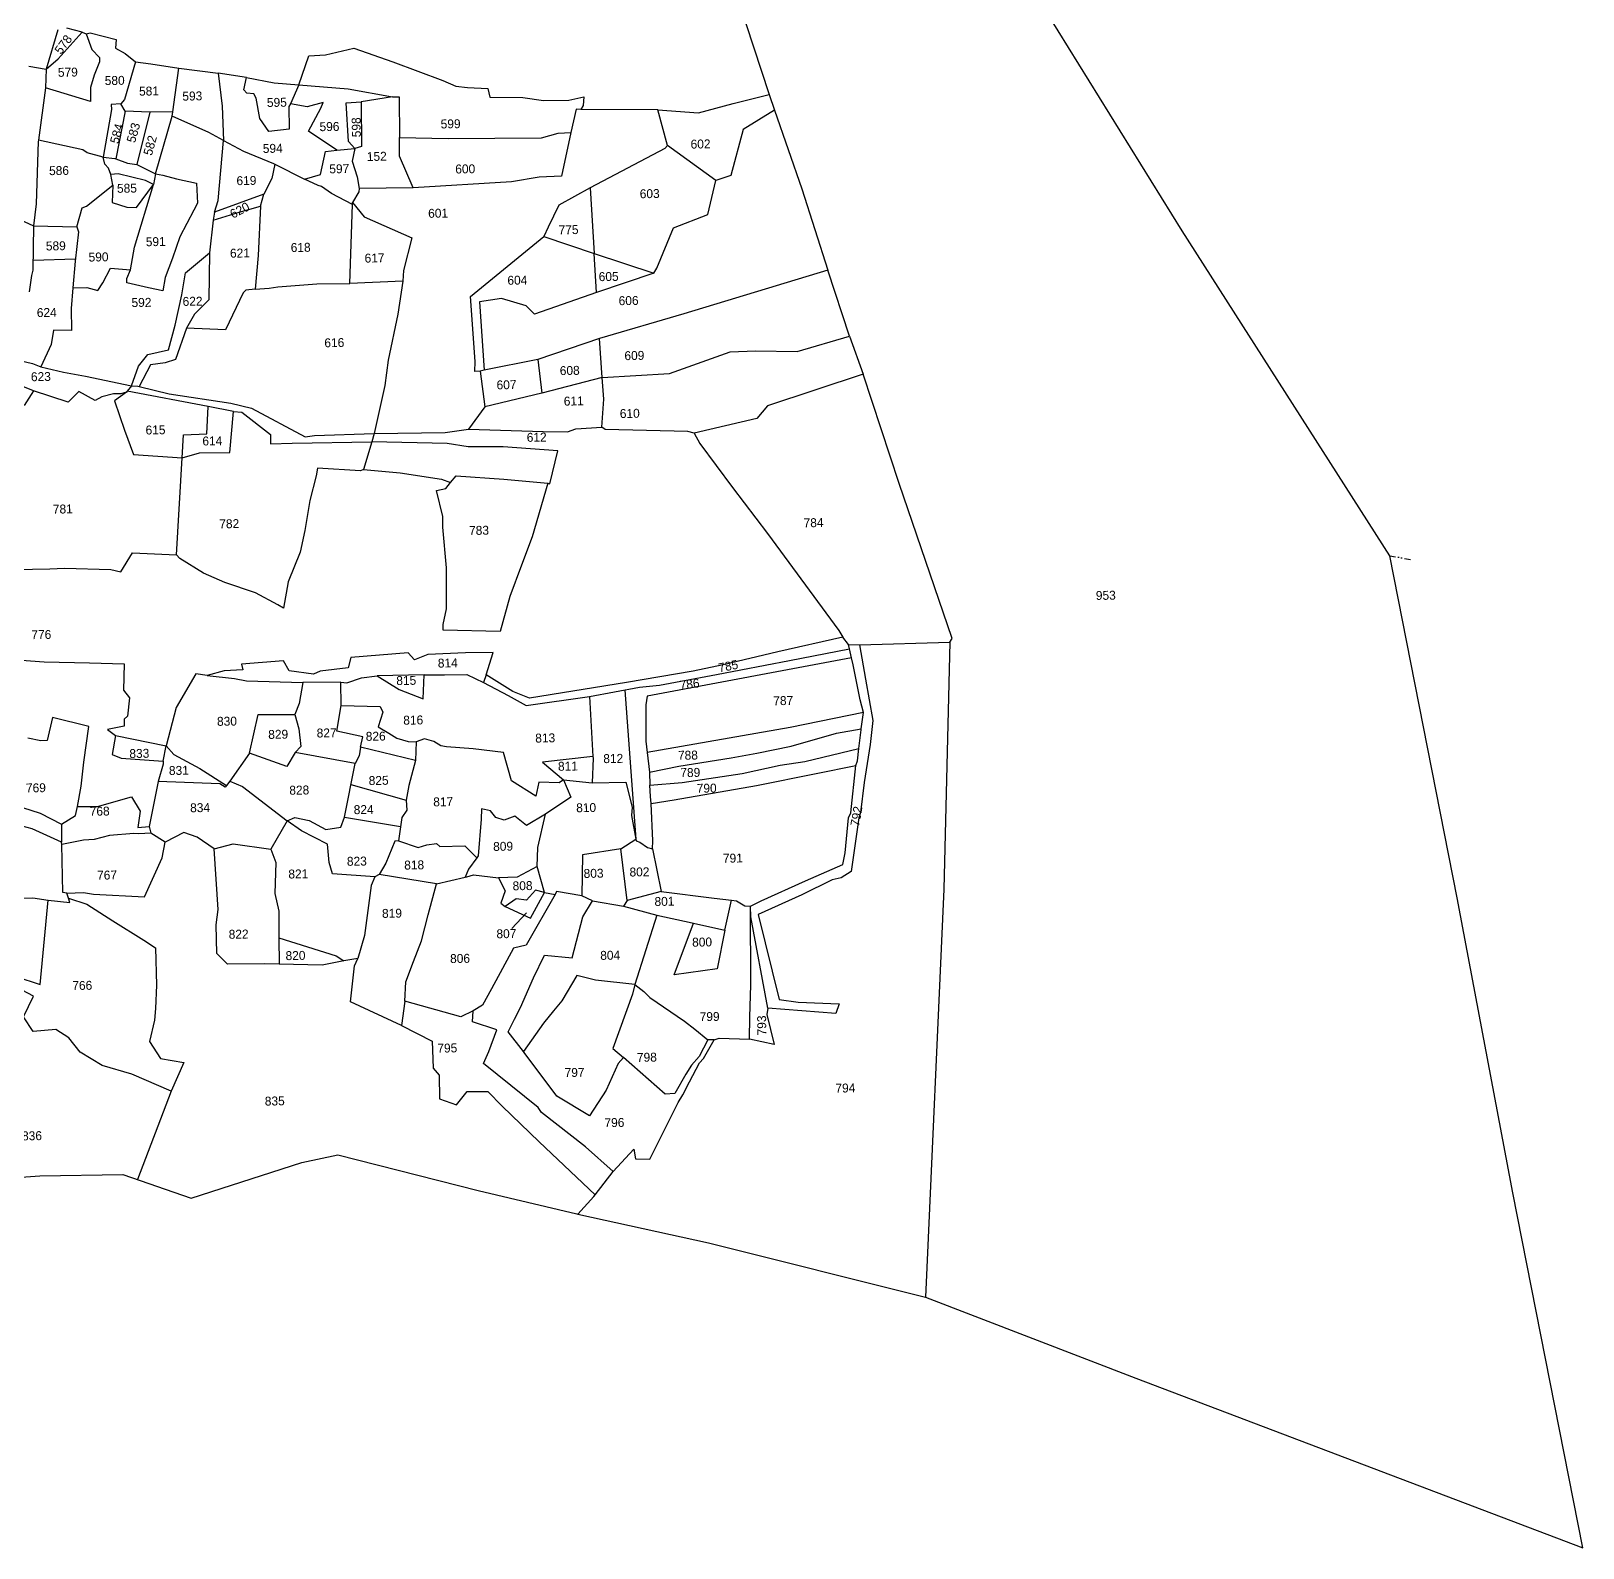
# Model space of a CAD drawing. Header units: metres. Extents: x 276272 to 279333, y 2076915 to 2080427.
# Drawn here: x 278017 to 279333, y 2076915 to 2078201 of the extents above; entities that cross this region are included whole.
import ezdxf

# ---------------------------------------------------------------- set-up
doc = ezdxf.new("R2010")
doc.units = ezdxf.units.M
doc.linetypes.add('DIVIDE', pattern=[1.25, 0.5, -0.25, 0, -0.25, 0, -0.25])
for name, color, linetype in [('POLY_PARCEL', 6, 'Continuous'), ('POLY_ROAD', 30, 'Continuous'), ('TEXT_PARCEL', 7, 'Continuous'), ('V_BOUND_LINE', 7, 'Continuous'), ('V_DIVIDE_LINE', 7, 'DIVIDE')]:
    doc.layers.add(name, color=color, linetype=linetype)
doc.styles.get("Standard").update_dxf_attribs({"font": 'simplex.shx'})
doc.styles.add('TEXT_MAP', font='', dxfattribs={"height": 1.8})
doc.styles.get('TEXT_MAP').set_extended_font_data('Kruti Dev 050')
doc.dimstyles.get("Standard").update_dxf_attribs({"dimtxt": 0.18, "dimasz": 0.18, "dimexe": 0.18, "dimexo": 0.0625, "dimgap": 0.09, "dimtad": 0, "dimtih": 1, "dimtoh": 1, "dimdec": 4, "dimzin": 0, "dimdsep": 46, "dimtxsty": 'Standard', "dimcen": 0.09, "dimadec": 0, "dimazin": 0, "dimtfac": 1, "dimtdec": 4, "dimtofl": 0, "dimtmove": 0, "dimatfit": 3, "dimfxl": 1, "dimtolj": 1, "dimtzin": 0, "dimarcsym": 0})

msp = doc.modelspace()

# ---------------------------------------------------------------- linework, layer by layer
at = {"layer": 'POLY_PARCEL'}
for p, q in [((278616.8, 2078227.5), (278643.1, 2078147.5)), ((278039.9, 2078202.4), (278030.1, 2078169.1)), ((278040.3, 2078178), (278060.5, 2078200.5)), ((278060.5, 2078200.5), (278047.7, 2078203.8)), ((278060.5, 2078200.5), (278063.9, 2078199.2)), ((278063.9, 2078199.2), (278067.3, 2078199.8)), ((278063.9, 2078199.2), (278068.9, 2078185.9)), ((278067.3, 2078199.8), (278089.3, 2078194.2)), ((278068.9, 2078185.9), (278075.3, 2078178.9)), ((278089.3, 2078194.2), (278088.8, 2078186.8)), ((278088.8, 2078186.8), (278097.1, 2078182.4)), ((278097.1, 2078182.4), (278105.8, 2078175.2)), ((278252.8, 2078180.3), (278267, 2078181.3)), ((278267, 2078181.3), (278290.8, 2078186.9)), ((278290.8, 2078186.9), (278324, 2078175.2)), ((278015.3, 2078171.7), (278030.1, 2078169.1)), ((278030.1, 2078169.1), (278029.4, 2078153.3)), ((278030.1, 2078169.1), (278040.3, 2078178)), ((278075.4, 2078175.2), (278070.7, 2078164.1)), ((278075.3, 2078178.9), (278075.4, 2078175.2)), ((278105.8, 2078175.2), (278096.4, 2078143.5)), ((278105.8, 2078175.2), (278118.9, 2078173.7)), ((278118.9, 2078173.7), (278142.7, 2078170)), ((278137.4, 2078133), (278142.7, 2078170)), ((278142.7, 2078170), (278176, 2078165.7)), ((278244.4, 2078155.8), (278252.8, 2078180.3)), ((278324, 2078175.2), (278366.3, 2078159.4)), ((278070.7, 2078164.1), (278067.8, 2078153.5)), ((278200, 2078161.9), (278176, 2078165.7)), ((278176, 2078165.7), (278179.3, 2078137.7)), ((278197.6, 2078151.6), (278200, 2078161.9)), ((278200, 2078161.9), (278223.3, 2078157.4)), ((278223.3, 2078157.4), (278244.4, 2078155.8)), ((278244.4, 2078155.8), (278237.3, 2078139.8)), ((278244.4, 2078155.8), (278286.2, 2078152.5)), ((278366.3, 2078159.4), (278377.5, 2078154.8)), ((278029.4, 2078153.3), (278023.5, 2078108.8)), ((278067.7, 2078141.8), (278029.4, 2078153.3)), ((278067.8, 2078153.5), (278067.7, 2078141.8)), ((278096.4, 2078143.5), (278093.3, 2078139.7)), ((278200.2, 2078148.8), (278197.6, 2078151.6)), ((278206.2, 2078148.1), (278200.2, 2078148.8)), ((278208.2, 2078144.4), (278206.2, 2078148.1)), ((278211.3, 2078127.4), (278208.2, 2078144.4)), ((278286.2, 2078152.5), (278323.6, 2078145.5)), ((278323.6, 2078145.5), (278297.2, 2078141.4)), ((278323.6, 2078145.5), (278329.3, 2078145.6)), ((278329.3, 2078145.6), (278329.7, 2078111.2)), ((278377.5, 2078154.8), (278387.4, 2078153.5)), ((278387.4, 2078153.5), (278404.4, 2078152.6)), ((278404.4, 2078152.6), (278406.2, 2078145.3)), ((278406.2, 2078145.3), (278434.1, 2078145.2)), ((278434.1, 2078145.2), (278451.7, 2078142.6)), ((278451.7, 2078142.6), (278473.1, 2078142.7)), ((278473.1, 2078142.7), (278485.8, 2078145.7)), ((278485.8, 2078145.7), (278485.4, 2078138.4)), ((278612.5, 2078139.9), (278643.1, 2078147.5)), ((278643.1, 2078147.5), (278647.5, 2078134.2)), ((278085.4, 2078134.8), (278078.3, 2078094.6)), ((278093.3, 2078139.7), (278085.1, 2078139)), ((278085.1, 2078139), (278085.4, 2078134.8)), ((278097.1, 2078133.5), (278089.1, 2078093.1)), ((278097.1, 2078133.5), (278093.3, 2078139.7)), ((278117.9, 2078132.5), (278097.1, 2078133.5)), ((278117.9, 2078132.5), (278107, 2078088.3)), ((278137.4, 2078133), (278117.9, 2078132.5)), ((278122.7, 2078080.3), (278136.8, 2078129.3)), ((278136.8, 2078129.3), (278137.4, 2078133)), ((278168.1, 2078115.3), (278136.8, 2078129.3)), ((278179.3, 2078137.7), (278180.4, 2078108.7)), ((278237.3, 2078139.8), (278235.9, 2078137.5)), ((278235.9, 2078137.5), (278236.2, 2078118.2)), ((278251.5, 2078137.2), (278237.3, 2078139.8)), ((278264.8, 2078140.8), (278251.5, 2078137.2)), ((278252.5, 2078116.5), (278262.9, 2078136)), ((278262.9, 2078136), (278264.8, 2078140.8)), ((278284.5, 2078140.6), (278297.2, 2078141.4)), ((278286.4, 2078107.7), (278284.5, 2078140.6)), ((278297.2, 2078141.4), (278297.3, 2078103.6)), ((278479.3, 2078135.1), (278474.8, 2078115.4)), ((278483.4, 2078135), (278479.3, 2078135.1)), ((278485.4, 2078138.4), (278483.4, 2078135)), ((278548.6, 2078134.5), (278483.4, 2078135)), ((278556.8, 2078104.4), (278548.6, 2078134.5)), ((278548.6, 2078134.5), (278583.1, 2078132)), ((278583.1, 2078132), (278612.5, 2078139.9)), ((278647.5, 2078134.2), (278621.1, 2078117.8)), ((278647.5, 2078134.2), (278670.7, 2078067.5)), ((278218.9, 2078116.2), (278211.3, 2078127.4)), ((278236.2, 2078118.2), (278218.9, 2078116.2)), ((278276.6, 2078100.3), (278252.5, 2078116.5)), ((278464.1, 2078114.9), (278474.8, 2078115.4)), ((278474.8, 2078115.4), (278466.9, 2078078.3)), ((278621.1, 2078117.8), (278610.7, 2078079)), ((278023.4, 2078107.8), (278021.7, 2078055)), ((278023.5, 2078108.8), (278023.4, 2078107.8)), ((278061.2, 2078100.7), (278023.5, 2078108.8)), ((278180.4, 2078108.7), (278168.1, 2078115.3)), ((278175.8, 2078057.8), (278180.4, 2078108.7)), ((278180.4, 2078108.7), (278197.3, 2078099.6)), ((278291.9, 2078101.8), (278286.4, 2078107.7)), ((278297.3, 2078103.6), (278291.9, 2078101.8)), ((278329.7, 2078111.2), (278370.9, 2078110.2)), ((278329.7, 2078095.3), (278329.7, 2078111.2)), ((278370.9, 2078110.2), (278449.9, 2078111)), ((278449.9, 2078111), (278464.1, 2078114.9)), ((278556.8, 2078104.4), (278554.5, 2078101.8)), ((278597.9, 2078074.7), (278556.8, 2078104.4)), ((278064.8, 2078098.2), (278061.2, 2078100.7)), ((278078.3, 2078094.6), (278064.8, 2078098.2)), ((278078.3, 2078094.6), (278088.4, 2078093.3)), ((278079.7, 2078088.5), (278078.3, 2078094.6)), ((278088.4, 2078093.3), (278089.1, 2078093.1)), ((278089.1, 2078093.1), (278099, 2078089.5)), ((278099, 2078089.5), (278107, 2078088.3)), ((278197.3, 2078099.6), (278222.8, 2078089)), ((278262.8, 2078079.9), (278267, 2078099.4)), ((278267, 2078099.4), (278276.6, 2078100.3)), ((278276.6, 2078100.3), (278291.9, 2078101.8)), ((278291.9, 2078101.8), (278289.5, 2078091)), ((278289.5, 2078091), (278293.7, 2078077.7)), ((278341.2, 2078068.5), (278329.7, 2078095.3)), ((278554.5, 2078101.8), (278491.4, 2078068.4)), ((278083, 2078085), (278079.7, 2078088.5)), ((278085, 2078079.9), (278083, 2078085)), ((278091.1, 2078080.4), (278085, 2078079.9)), ((278086.7, 2078070.8), (278085, 2078079.9)), ((278114.2, 2078074.8), (278091.1, 2078080.4)), ((278107, 2078088.3), (278122.7, 2078080.3)), ((278122.7, 2078080.3), (278121.2, 2078071.3)), ((278122.7, 2078080.3), (278129.1, 2078079.3)), ((278129.1, 2078079.3), (278140.5, 2078076.1)), ((278140.5, 2078076.1), (278157.6, 2078072.4)), ((278221.3, 2078076.5), (278214.7, 2078063)), ((278223.9, 2078088.4), (278221.3, 2078076.5)), ((278222.8, 2078089), (278223.9, 2078088.4)), ((278223.9, 2078088.4), (278249.2, 2078075.7)), ((278249.2, 2078075.7), (278262.8, 2078079.9)), ((278293.7, 2078077.7), (278295.4, 2078067.9)), ((278448.2, 2078077.4), (278424.7, 2078073.6)), ((278466.9, 2078078.3), (278448.2, 2078077.4)), ((278610.7, 2078079), (278597.9, 2078074.7)), ((278064.2, 2078052.9), (278086.7, 2078070.8)), ((278086.7, 2078070.8), (278086, 2078056)), ((278105, 2078018.1), (278121.2, 2078071.3)), ((278106.8, 2078051.7), (278121.2, 2078071.3)), ((278121.2, 2078071.3), (278114.2, 2078074.8)), ((278157.6, 2078072.4), (278158.5, 2078055.4)), ((278214.7, 2078063), (278172.9, 2078047.8)), ((278211.7, 2078052.9), (278214.7, 2078063)), ((278260.7, 2078070.5), (278249.2, 2078075.7)), ((278263.5, 2078069.7), (278260.7, 2078070.5)), ((278272.1, 2078063.6), (278263.5, 2078069.7)), ((278289.8, 2078054.2), (278272.1, 2078063.6)), ((278295.1, 2078065.1), (278289.9, 2078055.9)), ((278295.4, 2078067.9), (278295.1, 2078065.1)), ((278341.2, 2078068.5), (278295.4, 2078067.9)), ((278424.7, 2078073.6), (278341.2, 2078068.5)), ((278491.4, 2078068.4), (278464.7, 2078053.7)), ((278491.4, 2078068.4), (278494.8, 2078012.7)), ((278591, 2078045.9), (278597.9, 2078074.7)), ((278670.7, 2078067.5), (278692.8, 2077998.7)), ((278021.7, 2078055), (278019.3, 2078036.3)), ((278056.2, 2078035.4), (278060.7, 2078051.5)), ((278060.7, 2078051.5), (278064.2, 2078052.9)), ((278086, 2078056), (278098.5, 2078052)), ((278098.5, 2078052), (278106.8, 2078051.7)), ((278158.5, 2078055.4), (278155.2, 2078049.4)), ((278172.9, 2078047.8), (278175.8, 2078057.8)), ((278193.8, 2078047.8), (278211.7, 2078052.9)), ((278211.7, 2078052.9), (278209.8, 2078011.1)), ((278287.6, 2077987.4), (278289.8, 2078054.2)), ((278289.8, 2078054.2), (278289.9, 2078055.9)), ((278289.9, 2078055.9), (278299.8, 2078043.8)), ((278464.7, 2078053.7), (278455.6, 2078035.1)), ((277992.5, 2078048.6), (278019.3, 2078036.3)), ((278155.2, 2078049.4), (278143.3, 2078026.8)), ((278171.8, 2078040.9), (278168.6, 2078013.3)), ((278172.9, 2078047.8), (278171.8, 2078040.9)), ((278171.8, 2078040.9), (278193.8, 2078047.8)), ((278299.8, 2078043.8), (278340.1, 2078026.1)), ((278561.9, 2078034.6), (278591, 2078045.9)), ((278019.3, 2078036.3), (278018.9, 2077998.6)), ((278019.3, 2078036.3), (278056.2, 2078035.4)), ((278057.5, 2078031.1), (278054.7, 2078006.3)), ((278056.2, 2078035.4), (278057.5, 2078031.1)), ((278143.3, 2078026.8), (278137.1, 2078008.8)), ((278340.1, 2078026.1), (278332.9, 2077998.4)), ((278423.9, 2078004.4), (278452, 2078027.1)), ((278455.6, 2078035.1), (278452, 2078027.1)), ((278452, 2078027.1), (278494.8, 2078012.7)), ((278547.7, 2078000.3), (278561.9, 2078034.6)), ((278101.7, 2077998.8), (278105, 2078018.1)), ((278148.1, 2077996.3), (278168.6, 2078013.3)), ((278168.6, 2078013.3), (278168.1, 2077973.5)), ((278209.8, 2078011.1), (278207.2, 2077982.6)), ((278496.8, 2077979.8), (278494.8, 2078012.7)), ((278494.8, 2078012.7), (278545.4, 2077996)), ((278018.9, 2077998.6), (278017.6, 2077994.1)), ((278019, 2078007.2), (278054.9, 2078008.2)), ((278054.7, 2078006.3), (278052.7, 2077983.7)), ((278078, 2077987.8), (278084.7, 2078000.3)), ((278084.7, 2078000.3), (278101.7, 2077998.8)), ((278098.4, 2077991.6), (278101.7, 2077998.8)), ((278137.1, 2078008.8), (278131.1, 2077992.5)), ((278332.9, 2077998.4), (278332.5, 2077989.3)), ((278389.8, 2077976.2), (278423.9, 2078004.4)), ((278545.4, 2077996), (278547.7, 2078000.3)), ((278692.8, 2077998.7), (278570.6, 2077961.7)), ((278711.1, 2077942.7), (278692.8, 2077998.7)), ((278017.6, 2077994.1), (278015.8, 2077980.2)), ((278052.7, 2077983.7), (278064.7, 2077983.9)), ((278064.7, 2077983.9), (278073.9, 2077981.3)), ((278073.9, 2077981.3), (278078, 2077987.8)), ((278098.5, 2077987.9), (278098.4, 2077991.6)), ((278116.8, 2077983.7), (278098.5, 2077987.9)), ((278131.1, 2077992.5), (278129, 2077981.1)), ((278145, 2077977.8), (278148.1, 2077996.3)), ((278219.1, 2077983.4), (278226.5, 2077984.6)), ((278226.5, 2077984.6), (278259.7, 2077986.9)), ((278259.7, 2077986.9), (278287.6, 2077987.4)), ((278332.5, 2077989.3), (278287.6, 2077987.4)), ((278332.5, 2077989.3), (278328.2, 2077961.3)), ((278545.4, 2077996), (278496.8, 2077979.8)), ((278052.7, 2077983.7), (278051.2, 2077966.2)), ((278129, 2077981.1), (278116.8, 2077983.7)), ((278139.4, 2077951.9), (278145, 2077977.8)), ((278168.1, 2077973.5), (278155.8, 2077961.2)), ((278197, 2077979.3), (278182.2, 2077948.1)), ((278199.5, 2077981.6), (278197, 2077979.3)), ((278207.2, 2077982.6), (278199.5, 2077981.6)), ((278207.2, 2077982.6), (278219.1, 2077983.4)), ((278393.8, 2077921.1), (278389.8, 2077976.2)), ((278416.2, 2077974.5), (278397.5, 2077971.9)), ((278397.5, 2077971.9), (278401.4, 2077913.7)), ((278437, 2077968.3), (278416.2, 2077974.5)), ((278496.8, 2077979.8), (278444, 2077961.3)), ((278051.2, 2077966.2), (278051.5, 2077947.4)), ((278155.8, 2077961.2), (278149.1, 2077949.5)), ((278328.2, 2077961.3), (278320, 2077922.2)), ((278444, 2077961.3), (278437, 2077968.3)), ((278570.6, 2077961.7), (278499.2, 2077940.8)), ((278036.3, 2077947.6), (278034.2, 2077935.6)), ((278051.5, 2077947.4), (278036.3, 2077947.6)), ((278133.8, 2077931), (278139.4, 2077951.9)), ((278149.1, 2077949.5), (278139.6, 2077922.9)), ((278182.2, 2077948.1), (278149.1, 2077949.5)), ((278034.2, 2077935.6), (278025.6, 2077916.7)), ((278499.2, 2077940.8), (278446.9, 2077922.9)), ((278501.5, 2077907.5), (278499.2, 2077940.8)), ((278666.7, 2077929.7), (278711.1, 2077942.7)), ((278711.1, 2077942.7), (278722.7, 2077910.5)), ((277982.8, 2077927.8), (278018.4, 2077919.4)), ((278018.4, 2077919.4), (278025.6, 2077916.7)), ((278108.5, 2077917.3), (278116.3, 2077927)), ((278118.4, 2077918.3), (278108.9, 2077899.9)), ((278116.3, 2077927), (278133.8, 2077931)), ((278130.9, 2077919.9), (278118.4, 2077918.3)), ((278139.6, 2077922.9), (278130.9, 2077919.9)), ((278320, 2077922.2), (278317.2, 2077900.9)), ((278393.4, 2077912.6), (278393.8, 2077921.1)), ((278446.9, 2077922.9), (278401.4, 2077913.7)), ((278446.9, 2077922.9), (278450.3, 2077894.4)), ((278558.6, 2077911.1), (278610, 2077929.3)), ((278610, 2077929.3), (278631.5, 2077930.3)), ((278631.5, 2077930.3), (278666.7, 2077929.7)), ((278025.6, 2077916.7), (278044.7, 2077912)), ((278044.7, 2077912), (278063.5, 2077908.6)), ((278063.5, 2077908.6), (278102.5, 2077900.5)), ((278102.5, 2077900.5), (278108.5, 2077917.3)), ((278397.9, 2077912.9), (278393.4, 2077912.6)), ((278401.4, 2077913.7), (278397.9, 2077912.9)), ((278397.9, 2077912.9), (278402.1, 2077882.8)), ((278501.5, 2077907.5), (278450.3, 2077894.4)), ((278501.5, 2077907.5), (278558.6, 2077911.1)), ((278502.9, 2077889.1), (278501.5, 2077907.5)), ((278722.7, 2077910.5), (278641.6, 2077883.6)), ((278753.4, 2077817.8), (278722.7, 2077910.5)), ((278019.4, 2077896.3), (278003.1, 2077902.9)), ((278019.4, 2077896.3), (278011.5, 2077883.8)), ((278048.6, 2077886.6), (278019.4, 2077896.3)), ((278057.8, 2077895.7), (278048.6, 2077886.6)), ((278071.6, 2077888.2), (278057.8, 2077895.7)), ((278087.1, 2077893.7), (278077.2, 2077891.1)), ((278093.3, 2077893.8), (278087.1, 2077893.7)), ((278098.3, 2077895.2), (278087.9, 2077887.8)), ((278098.3, 2077895.2), (278093.3, 2077893.8)), ((278098.8, 2077895.9), (278098.3, 2077895.2)), ((278102.5, 2077900.5), (278098.8, 2077895.9)), ((278167.3, 2077882.9), (278098.8, 2077895.9)), ((278102.5, 2077900.5), (278107.9, 2077900.1)), ((278107.9, 2077900.1), (278108.9, 2077899.9)), ((278108.9, 2077899.9), (278134.5, 2077893.7)), ((278134.5, 2077893.7), (278186.6, 2077885.8)), ((278317.2, 2077900.9), (278308.3, 2077860.2)), ((278450.3, 2077894.4), (278402.1, 2077882.8)), ((278077.2, 2077891.1), (278071.6, 2077888.2)), ((278087.9, 2077887.8), (278096.6, 2077862.9)), ((278166.3, 2077859.9), (278167.3, 2077882.9)), ((278189, 2077878.7), (278167.3, 2077882.9)), ((278185.9, 2077843.9), (278189, 2077878.7)), ((278186.6, 2077885.8), (278204.3, 2077881.5)), ((278189, 2077878.7), (278195.9, 2077878.2)), ((278204.3, 2077881.5), (278249.6, 2077857.3)), ((278402.1, 2077882.8), (278388.1, 2077863.8)), ((278501.1, 2077865.5), (278502.9, 2077889.1)), ((278641.6, 2077883.6), (278632.6, 2077872.7)), ((278195.9, 2077878.2), (278220.4, 2077859.3)), ((278479.2, 2077863.9), (278501.1, 2077865.5)), ((278504, 2077863.5), (278501.1, 2077865.5)), ((278632.6, 2077872.7), (278579.4, 2077860.5)), ((278096.6, 2077862.9), (278104, 2077842.3)), ((278145.3, 2077839.5), (278146.4, 2077858.9)), ((278146.4, 2077858.9), (278166.3, 2077859.9)), ((278220.4, 2077859.3), (278220.2, 2077851.4)), ((278238.7, 2077852), (278306.1, 2077853)), ((278249.6, 2077857.3), (278257.6, 2077858.3)), ((278257.6, 2077858.3), (278308.3, 2077860.2)), ((278306.1, 2077853), (278299.1, 2077829.6)), ((278308.3, 2077860.2), (278306.1, 2077853)), ((278370.1, 2077851.5), (278306.1, 2077853)), ((278308.3, 2077860.2), (278368.5, 2077861)), ((278368.5, 2077861), (278388.1, 2077863.8)), ((278388.1, 2077863.8), (278451.5, 2077861.8)), ((278451.5, 2077861.8), (278472.1, 2077861.6)), ((278472.1, 2077861.6), (278479.2, 2077863.9)), ((278574, 2077861.8), (278504, 2077863.5)), ((278579.4, 2077860.5), (278574, 2077861.8)), ((278579.4, 2077860.5), (278584.4, 2077851.5)), ((278104, 2077842.3), (278145.3, 2077839.5)), ((278140.7, 2077757.3), (278145.3, 2077839.5)), ((278145.3, 2077839.5), (278160, 2077843.7)), ((278160, 2077843.7), (278185.9, 2077843.9)), ((278220.2, 2077851.4), (278238.7, 2077852)), ((278387.8, 2077848.7), (278370.1, 2077851.5)), ((278417.6, 2077848.9), (278387.8, 2077848.7)), ((278464, 2077845.4), (278417.6, 2077848.9)), ((278457.1, 2077817.5), (278464, 2077845.4)), ((278584.4, 2077851.5), (278612, 2077814.4)), ((278260.1, 2077830.6), (278259.1, 2077824.3)), ((278296.5, 2077828.4), (278260.1, 2077830.6)), ((278299.1, 2077829.6), (278296.5, 2077828.4)), ((278299.1, 2077829.6), (278330.2, 2077826.7)), ((278330.2, 2077826.7), (278365.2, 2077821.3)), ((278259.1, 2077824.3), (278253.5, 2077803.2)), ((278360.9, 2077811.6), (278368.8, 2077813.4)), ((278365.2, 2077821.3), (278372.9, 2077818.4)), ((278368.8, 2077813.4), (278372.9, 2077818.4)), ((278372.9, 2077818.4), (278377.7, 2077824.3)), ((278377.7, 2077824.3), (278418.1, 2077821.3)), ((278418.1, 2077821.3), (278455.4, 2077818)), ((278455.4, 2077818), (278442, 2077772.3)), ((278455.4, 2077818), (278457.1, 2077817.5)), ((278612, 2077814.4), (278641.6, 2077775.2)), ((278798.2, 2077686.1), (278753.4, 2077817.8)), ((278253.5, 2077803.2), (278249.3, 2077777.9)), ((278366.4, 2077789.8), (278360.9, 2077811.6)), ((278366.5, 2077780.7), (278366.4, 2077789.8)), ((278249.3, 2077777.9), (278245.4, 2077759.3)), ((278369.4, 2077746.1), (278366.5, 2077780.7)), ((278641.6, 2077775.2), (278702, 2077693)), ((278442, 2077772.3), (278433, 2077748.3)), ((278093.5, 2077742.8), (278103.4, 2077758.8)), ((278103.4, 2077758.8), (278140.7, 2077757.3)), ((278143.3, 2077754), (278140.7, 2077757.3)), ((278163.4, 2077741.5), (278143.3, 2077754)), ((278245.4, 2077759.3), (278235.3, 2077734.2)), ((278433, 2077748.3), (278423.2, 2077721.7)), ((277979, 2077744.4), (278033.2, 2077745.2)), ((278033.2, 2077745.2), (278045.6, 2077745.9)), ((278045.6, 2077745.9), (278084.8, 2077744.6)), ((278084.8, 2077744.6), (278093.5, 2077742.8)), ((278181.6, 2077733.6), (278163.4, 2077741.5)), ((278235.3, 2077734.2), (278231.4, 2077712)), ((278369.4, 2077711.4), (278369.4, 2077746.1)), ((278207.6, 2077724.9), (278181.6, 2077733.6)), ((278226.5, 2077714.7), (278207.6, 2077724.9)), ((278423.2, 2077721.7), (278414.9, 2077692)), ((278231.4, 2077712), (278226.5, 2077714.7)), ((278366.8, 2077698), (278369.4, 2077711.4)), ((278366.6, 2077693.2), (278366.8, 2077698)), ((278414.9, 2077692), (278366.6, 2077693.2)), ((278705.4, 2077687.2), (278650.3, 2077674.8)), ((278702, 2077693), (278705.4, 2077687.2)), ((278710.2, 2077681.2), (278705.4, 2077687.2)), ((278711.1, 2077677.5), (278710.2, 2077681.2)), ((278710.2, 2077681.2), (278719.7, 2077680.9)), ((278719.7, 2077680.9), (278796.2, 2077683)), ((278796.2, 2077683), (278791.1, 2077473.7)), ((278796.2, 2077683), (278798.2, 2077686.1)), ((278001.6, 2077668.5), (278028.3, 2077666.3)), ((278288.4, 2077670.1), (278286, 2077661.3)), ((278337, 2077674), (278288.4, 2077670.1)), ((278342.5, 2077668.2), (278337, 2077674)), ((278353.8, 2077672.6), (278342.5, 2077668.2)), ((278385.6, 2077674), (278353.8, 2077672.6)), ((278409.2, 2077674.4), (278385.6, 2077674)), ((278403.1, 2077655.4), (278409.2, 2077674.4)), ((278712.9, 2077669.8), (278539.5, 2077637.2)), ((278650.3, 2077674.8), (278604.1, 2077663.9)), ((278660.4, 2077667.5), (278711.1, 2077677.5)), ((278712.9, 2077669.8), (278711.1, 2077677.5)), ((278714.3, 2077664), (278712.9, 2077669.8)), ((278719.7, 2077680.9), (278724.6, 2077651.7)), ((278028.3, 2077666.3), (278066.9, 2077665.5)), ((278066.9, 2077665.5), (278096.1, 2077664.8)), ((278096.1, 2077664.8), (278095.7, 2077642.5)), ((278156.9, 2077656.2), (278140.3, 2077627.8)), ((278166.6, 2077654.7), (278156.9, 2077656.2)), ((278181, 2077658.9), (278166.6, 2077654.7)), ((278196.7, 2077659.5), (278181, 2077658.9)), ((278231.4, 2077667.2), (278195.7, 2077664.3)), ((278195.7, 2077664.3), (278196.7, 2077659.5)), ((278236, 2077658.7), (278231.4, 2077667.2)), ((278256.8, 2077655.9), (278236, 2077658.7)), ((278262.5, 2077658.6), (278256.8, 2077655.9)), ((278286, 2077661.3), (278262.5, 2077658.6)), ((278350.6, 2077655.5), (278310.6, 2077654.6)), ((278349.8, 2077635.1), (278350.6, 2077655.5)), ((278350.6, 2077655.5), (278367.7, 2077655.5)), ((278367.7, 2077655.5), (278386.7, 2077655.8)), ((278386.7, 2077655.8), (278400.8, 2077648.8)), ((278425.7, 2077641.2), (278403.1, 2077655.4)), ((278578.5, 2077658.6), (278522.1, 2077648.9)), ((278550.2, 2077646.6), (278598.4, 2077655.6)), ((278604.1, 2077663.9), (278578.5, 2077658.6)), ((278598.4, 2077655.6), (278660.4, 2077667.5)), ((278720.2, 2077634.3), (278714.3, 2077664)), ((278095.7, 2077642.5), (278100.7, 2077635.8)), ((278166.6, 2077654.7), (278189.7, 2077652.3)), ((278189.7, 2077652.3), (278199.9, 2077650.4)), ((278199.9, 2077650.4), (278247.6, 2077649)), ((278247.6, 2077649), (278244.5, 2077631)), ((278280, 2077649.2), (278247.6, 2077649)), ((278280, 2077649.2), (278285.1, 2077648.7)), ((278280.3, 2077629.3), (278280, 2077649.2)), ((278285.1, 2077648.7), (278297.5, 2077652.9)), ((278297.5, 2077652.9), (278310.6, 2077654.6)), ((278310.6, 2077654.6), (278329.5, 2077643)), ((278329.5, 2077643), (278349.8, 2077635.1)), ((278400.8, 2077648.8), (278421.8, 2077637.8)), ((278522.1, 2077648.9), (278440, 2077635.6)), ((278490.6, 2077637), (278533.2, 2077644.8)), ((278520.8, 2077642.5), (278530, 2077515.9)), ((278533.2, 2077644.8), (278550.2, 2077646.6)), ((278724.6, 2077651.7), (278730.9, 2077616.7)), ((278100.7, 2077635.8), (278099.1, 2077620.2)), ((278244.5, 2077631), (278240.9, 2077621.6)), ((278276.4, 2077607.7), (278280.3, 2077629.3)), ((278280.3, 2077629.3), (278313.3, 2077628.5)), ((278421.8, 2077637.8), (278437, 2077629.5)), ((278440, 2077635.6), (278425.7, 2077641.2)), ((278437, 2077629.5), (278490.6, 2077637)), ((278490.6, 2077637), (278493.7, 2077586)), ((278539.5, 2077637.2), (278538.6, 2077630)), ((278538.6, 2077630), (278538.6, 2077599.2)), ((278723, 2077623.5), (278720.2, 2077634.3)), ((278035.4, 2077619.1), (278030.8, 2077599.7)), ((278066.2, 2077611.7), (278035.4, 2077619.1)), ((278099.1, 2077620.2), (278096.1, 2077617.9)), ((278096.1, 2077617.9), (278096.2, 2077611.9)), ((278140.3, 2077627.8), (278131.7, 2077595.1)), ((278202.6, 2077588.9), (278209.8, 2077621.6)), ((278209.8, 2077621.6), (278240.9, 2077621.6)), ((278240.9, 2077621.6), (278244.3, 2077609.7)), ((278315.4, 2077623.7), (278311.6, 2077611.4)), ((278313.3, 2077628.5), (278315.4, 2077623.7)), ((278723, 2077623.5), (278660.9, 2077610.8)), ((278721.2, 2077609.5), (278723, 2077623.5)), ((278730.9, 2077616.7), (278728.6, 2077596.3)), ((278062.1, 2077581.4), (278066.2, 2077611.7)), ((278096.2, 2077611.9), (278082.2, 2077609)), ((278082.2, 2077609), (278088.8, 2077603.8)), ((278088.8, 2077603.8), (278086, 2077587.8)), ((278088.8, 2077603.8), (278131.7, 2077595.1)), ((278244.3, 2077609.7), (278245.9, 2077594.7)), ((278298.7, 2077602.7), (278276.4, 2077607.7)), ((278296.5, 2077594.1), (278298.7, 2077602.7)), ((278311.6, 2077611.4), (278320.5, 2077605.9)), ((278320.5, 2077605.9), (278327.4, 2077601.7)), ((278660.9, 2077610.8), (278539.7, 2077589.4)), ((278661.6, 2077594.8), (278700.2, 2077605.8)), ((278700.2, 2077605.8), (278721.2, 2077609.5)), ((278719.2, 2077593), (278721.1, 2077608.6)), ((278721.1, 2077608.6), (278721.2, 2077609.5)), ((278025.5, 2077599.3), (278014.5, 2077601.7)), ((278030.8, 2077599.7), (278025.5, 2077599.3)), ((278129.2, 2077582.1), (278131.7, 2077595.1)), ((278131.7, 2077595.1), (278138.3, 2077587.8)), ((278241.2, 2077589.6), (278234.1, 2077577.5)), ((278245.9, 2077594.7), (278241.2, 2077589.6)), ((278292, 2077580.3), (278241.2, 2077589.6)), ((278296.5, 2077594.1), (278295.5, 2077586.7)), ((278343.2, 2077582.7), (278296.5, 2077594.1)), ((278327.4, 2077601.7), (278337.1, 2077598.8)), ((278337.1, 2077598.8), (278343.7, 2077598.5)), ((278343.7, 2077598.5), (278343.2, 2077582.7)), ((278350.8, 2077601), (278343.7, 2077598.5)), ((278358.7, 2077598.8), (278350.8, 2077601)), ((278364.7, 2077595.3), (278358.7, 2077598.8)), ((278369.5, 2077594.2), (278364.7, 2077595.3)), ((278392, 2077592.6), (278369.5, 2077594.2)), ((278417.8, 2077589.5), (278392, 2077592.6)), ((278424.5, 2077565.5), (278417.8, 2077589.5)), ((278538.6, 2077599.2), (278539.7, 2077589.4)), ((278539.7, 2077589.4), (278541.6, 2077572.9)), ((278632.7, 2077588.9), (278661.6, 2077594.8)), ((278673.2, 2077582), (278719.2, 2077593)), ((278718, 2077582.5), (278719.2, 2077593)), ((278728.6, 2077596.3), (278723.5, 2077564.1)), ((278059.8, 2077560.9), (278062.1, 2077581.4)), ((278086, 2077587.8), (278093.6, 2077584.6)), ((278093.6, 2077584.6), (278129.2, 2077582.1)), ((278129.3, 2077579.5), (278125, 2077565)), ((278129.2, 2077582.1), (278129.3, 2077579.5)), ((278138.3, 2077587.8), (278160.5, 2077575.8)), ((278202.6, 2077588.9), (278185.7, 2077565.3)), ((278234.1, 2077577.5), (278202.6, 2077588.9)), ((278283.1, 2077534.7), (278292, 2077580.3)), ((278295.5, 2077586.7), (278292, 2077580.3)), ((278343.2, 2077582.7), (278337.6, 2077561.6)), ((278493.7, 2077586), (278450.8, 2077581.3)), ((278450.8, 2077581.3), (278468.8, 2077566.2)), ((278493.8, 2077584.8), (278493, 2077563.9)), ((278493.7, 2077586), (278493.8, 2077584.8)), ((278541.6, 2077572.9), (278566.6, 2077578)), ((278566.6, 2077578), (278610.8, 2077584.9)), ((278610.8, 2077584.9), (278632.7, 2077588.9)), ((278620.1, 2077571.8), (278652.5, 2077578.8)), ((278652.5, 2077578.8), (278673.2, 2077582)), ((278682.9, 2077571.8), (278716.6, 2077578.5)), ((278712.3, 2077538.3), (278716.6, 2077578.5)), ((278716.6, 2077578.5), (278718, 2077582.5)), ((278125, 2077565), (278117.3, 2077526.7)), ((278177.3, 2077562.8), (278125, 2077565)), ((278160.5, 2077575.8), (278183, 2077561.6)), ((278181.9, 2077560.1), (278177.3, 2077562.8)), ((278185.7, 2077565.3), (278183, 2077561.6)), ((278185.7, 2077565.3), (278196.6, 2077560.8)), ((278445.3, 2077552.4), (278424.5, 2077565.5)), ((278447.9, 2077564.3), (278445.3, 2077552.4)), ((278464.9, 2077563.8), (278447.9, 2077564.3)), ((278468.8, 2077566.2), (278464.9, 2077563.8)), ((278468.8, 2077566.2), (278493, 2077563.9)), ((278468.8, 2077566.2), (278475, 2077551.7)), ((278493, 2077563.9), (278521.4, 2077564.3)), ((278521.4, 2077564.3), (278526.9, 2077543.1)), ((278541.6, 2077572.9), (278541.8, 2077561.7)), ((278541.8, 2077561.7), (278569.2, 2077564.2)), ((278569.2, 2077564.2), (278620.1, 2077571.8)), ((278632.4, 2077561.4), (278682.9, 2077571.8)), ((278723.5, 2077564.1), (278720.4, 2077538.5)), ((277987.3, 2077550.2), (278025, 2077538)), ((278056.7, 2077543.8), (278059.8, 2077560.9)), ((278073.5, 2077543.8), (278102.5, 2077551.8)), ((278102.5, 2077551.8), (278109.9, 2077539.8)), ((278183, 2077561.6), (278181.9, 2077560.1)), ((278196.6, 2077560.8), (278234.4, 2077531.5)), ((278288.5, 2077562.3), (278335.4, 2077549)), ((278337.6, 2077561.6), (278335.4, 2077549)), ((278475, 2077551.7), (278453.5, 2077537.2)), ((278542.5, 2077552.1), (278541.8, 2077561.7)), ((278543.1, 2077546.2), (278542.5, 2077552.1)), ((278562.5, 2077549.4), (278632.4, 2077561.4)), ((278025, 2077538), (278043, 2077528.8)), ((278055, 2077536.2), (278056.7, 2077543.8)), ((278056.7, 2077543.8), (278073.5, 2077543.8)), ((278109.9, 2077539.8), (278107.8, 2077525.8)), ((278336, 2077540.7), (278331.7, 2077534.3)), ((278335.4, 2077549), (278336, 2077540.7)), ((278399.2, 2077541.7), (278398.9, 2077533)), ((278406.8, 2077539.9), (278399.2, 2077541.7)), ((278411.2, 2077534.4), (278406.8, 2077539.9)), ((278453.5, 2077537.2), (278437.4, 2077527.7)), ((278446.8, 2077508.9), (278453.5, 2077537.2)), ((278526.9, 2077543.1), (278526.3, 2077536)), ((278543.1, 2077546.2), (278562.5, 2077549.4)), ((278544.4, 2077514.7), (278543.1, 2077546.2)), ((278710.4, 2077534.2), (278712.3, 2077538.3)), ((278720.4, 2077538.5), (278719, 2077534.2)), ((278018.1, 2077524.8), (278009.7, 2077527)), ((278043.2, 2077513.5), (278018.1, 2077524.8)), ((278043, 2077528.8), (278055, 2077536.2)), ((278043, 2077528.8), (278043.2, 2077513.5)), ((278107.8, 2077525.8), (278117.3, 2077526.7)), ((278117.3, 2077526.7), (278118.9, 2077521.1)), ((278234.4, 2077531.5), (278220.7, 2077507.4)), ((278234.4, 2077531.5), (278240.8, 2077534.4)), ((278246.5, 2077523), (278234.4, 2077531.5)), ((278240.8, 2077534.4), (278253.2, 2077531.9)), ((278253.2, 2077531.9), (278267.1, 2077524.3)), ((278267.1, 2077524.3), (278280, 2077526.3)), ((278280, 2077526.3), (278283.1, 2077534.7)), ((278283.1, 2077534.7), (278330.6, 2077526.8)), ((278331.7, 2077534.3), (278328.9, 2077514.5)), ((278398.9, 2077533), (278396.3, 2077501.8)), ((278418.4, 2077532.2), (278411.2, 2077534.4)), ((278427.4, 2077535.5), (278418.4, 2077532.2)), ((278437.4, 2077527.7), (278427.4, 2077535.5)), ((278526.3, 2077536), (278530, 2077515.9)), ((278707.4, 2077504.3), (278710.4, 2077534.2)), ((278719, 2077534.2), (278712.7, 2077488.7)), ((278043.3, 2077511.5), (278043.2, 2077513.5)), ((278061.8, 2077515.2), (278043.3, 2077511.5)), ((278044.3, 2077470.8), (278043.3, 2077511.5)), ((278070.9, 2077515.7), (278061.8, 2077515.2)), ((278083.7, 2077519), (278070.9, 2077515.7)), ((278104.5, 2077520.8), (278083.7, 2077519)), ((278108.7, 2077520.5), (278104.5, 2077520.8)), ((278118.9, 2077521.1), (278108.7, 2077520.5)), ((278131.1, 2077513.4), (278118.9, 2077521.1)), ((278128.3, 2077500.1), (278131.1, 2077513.4)), ((278146.7, 2077521.7), (278131.1, 2077513.4)), ((278158.1, 2077517.7), (278146.7, 2077521.7)), ((278172.6, 2077507.7), (278158.1, 2077517.7)), ((278172.6, 2077507.7), (278188.5, 2077512.1)), ((278188.5, 2077512.1), (278220.7, 2077507.4)), ((278268.7, 2077511.9), (278246.5, 2077523)), ((278269.9, 2077496.3), (278268.7, 2077511.9)), ((278325.7, 2077514.2), (278318.2, 2077495.7)), ((278328.9, 2077514.5), (278325.7, 2077514.2)), ((278328.9, 2077514.5), (278345.6, 2077508.8)), ((278345.6, 2077508.8), (278352.7, 2077511.3)), ((278352.7, 2077511.3), (278361, 2077512.2)), ((278361, 2077512.2), (278363.8, 2077509.9)), ((278363.8, 2077509.9), (278385.1, 2077510.3)), ((278385.1, 2077510.3), (278395.1, 2077500.1)), ((278517.3, 2077507.7), (278530, 2077515.9)), ((278530, 2077515.9), (278530.2, 2077514.7)), ((278530.2, 2077514.7), (278533.4, 2077513.5)), ((278533.4, 2077513.5), (278539.8, 2077508.9)), ((278544.1, 2077507.8), (278544.4, 2077514.7)), ((278113.4, 2077467), (278128.3, 2077500.1)), ((278175.8, 2077456.3), (278172.6, 2077507.7)), ((278220.7, 2077507.4), (278224.7, 2077496.1)), ((278395.1, 2077500.1), (278388.2, 2077490.6)), ((278396.3, 2077501.8), (278395.1, 2077500.1)), ((278446.3, 2077492.7), (278446.8, 2077508.9)), ((278484.9, 2077502.8), (278484.2, 2077467.9)), ((278517.3, 2077507.7), (278484.9, 2077502.8)), ((278522.7, 2077464), (278517.3, 2077507.7)), ((278539.8, 2077508.9), (278544.1, 2077507.8)), ((278544.1, 2077507.8), (278551.5, 2077471.5)), ((278705.4, 2077494.6), (278707.4, 2077504.3)), ((278224.7, 2077496.1), (278224, 2077470)), ((278272.8, 2077486.7), (278269.9, 2077496.3)), ((278308.7, 2077484.1), (278272.8, 2077486.7)), ((278308.7, 2077484.1), (278305.6, 2077476.7)), ((278312.4, 2077486), (278308.7, 2077484.1)), ((278318.2, 2077495.7), (278312.4, 2077486)), ((278361, 2077478.1), (278312.4, 2077486)), ((278388.2, 2077490.6), (278385.3, 2077483.7)), ((278385.3, 2077483.7), (278386.6, 2077484.1)), ((278386.6, 2077484.1), (278392.5, 2077485.7)), ((278392.5, 2077485.7), (278413.5, 2077483.3)), ((278446.3, 2077492.7), (278429.5, 2077483.7)), ((278452.5, 2077470.9), (278446.3, 2077492.7)), ((278673.9, 2077480.6), (278705.4, 2077494.6)), ((278712.7, 2077488.7), (278704, 2077483.2)), ((278047.7, 2077470.1), (278044.3, 2077470.8)), ((278047.7, 2077470.1), (278061.8, 2077470.7)), ((278061.8, 2077470.7), (278070.2, 2077469.3)), ((278305.6, 2077476.7), (278299.9, 2077434.3)), ((278354, 2077451.9), (278361, 2077478.1)), ((278361, 2077478.1), (278385.3, 2077483.7)), ((278429.5, 2077483.7), (278413.5, 2077483.3)), ((278413.5, 2077483.3), (278419.3, 2077472.3)), ((278419.3, 2077472.3), (278415.5, 2077461.6)), ((278445, 2077472.8), (278437.2, 2077464.3)), ((278440.6, 2077449), (278452.5, 2077470.9)), ((278452.5, 2077470.9), (278445, 2077472.8)), ((278452.5, 2077470.9), (278461.5, 2077469.2)), ((278462.8, 2077471.5), (278461.5, 2077469.2)), ((278484.2, 2077467.9), (278462.8, 2077471.5)), ((278551.5, 2077471.5), (278522.7, 2077464)), ((278551.5, 2077471.5), (278596.3, 2077466)), ((278636.3, 2077463.6), (278673.9, 2077480.6)), ((278696.6, 2077481.4), (278670.8, 2077468.7)), ((278704, 2077483.2), (278696.6, 2077481.4)), ((278791.1, 2077473.7), (278775.6, 2077127.4)), ((277983.3, 2077464.8), (278018.7, 2077466.2)), ((278018.7, 2077466.2), (278031.9, 2077464.2)), ((278024.9, 2077392.7), (278031.9, 2077464.2)), ((278031.9, 2077464.2), (278050.1, 2077462.2)), ((278049, 2077466), (278047.7, 2077470.1)), ((278049, 2077466), (278064.7, 2077460.8)), ((278050.1, 2077462.2), (278049, 2077466)), ((278064.7, 2077460.8), (278086.5, 2077446.8)), ((278070.2, 2077469.3), (278113.4, 2077467)), ((278224, 2077470), (278227.3, 2077454.9)), ((278415.5, 2077461.6), (278419.1, 2077458.9)), ((278428.5, 2077465.4), (278419.1, 2077458.9)), ((278419.1, 2077458.9), (278440.6, 2077449)), ((278437.2, 2077464.3), (278428.5, 2077465.4)), ((278461.5, 2077469.2), (278437, 2077426)), ((278493.2, 2077463.6), (278484.2, 2077467.9)), ((278485.2, 2077450), (278493.2, 2077463.6)), ((278493.2, 2077463.6), (278519.5, 2077459.3)), ((278522.7, 2077464), (278519.5, 2077459.3)), ((278519.5, 2077459.3), (278547.9, 2077451.6)), ((278596.3, 2077466), (278611.1, 2077464.3)), ((278605.4, 2077438.8), (278611.1, 2077464.3)), ((278611.1, 2077464.3), (278615.3, 2077463.6)), ((278615.3, 2077463.6), (278622.3, 2077459.4)), ((278622.3, 2077459.4), (278627.2, 2077459.3)), ((278627.2, 2077459.3), (278636.3, 2077463.6)), ((278627.4, 2077392.2), (278627.2, 2077459.3)), ((278627.5, 2077450.1), (278627.2, 2077459.3)), ((278670.8, 2077468.7), (278633.7, 2077452.2)), ((278086.5, 2077446.8), (278112.9, 2077430.2)), ((278174.1, 2077443.4), (278175.8, 2077456.3)), ((278227.3, 2077454.9), (278227.3, 2077432.2)), ((278348.4, 2077429.7), (278354, 2077451.9)), ((278475.9, 2077415.3), (278485.2, 2077450)), ((278547.9, 2077451.6), (278529.1, 2077392.6)), ((278547.9, 2077451.6), (278577.7, 2077444.9)), ((278562.6, 2077401), (278578.8, 2077444.7)), ((278577.7, 2077444.9), (278578.8, 2077444.7)), ((278578.8, 2077444.7), (278605.4, 2077438.8)), ((278641.9, 2077372.7), (278627.5, 2077450.1)), ((278633.7, 2077452.2), (278651.4, 2077379.9)), ((278174.9, 2077418.9), (278174.1, 2077443.4)), ((278227.3, 2077432.2), (278227.7, 2077409.9)), ((278227.3, 2077432.2), (278276, 2077417.1)), ((278299.9, 2077434.3), (278294.2, 2077414.8)), ((278605.4, 2077438.8), (278599.1, 2077406.1)), ((278112.9, 2077430.2), (278122.8, 2077423.9)), ((278122.8, 2077423.9), (278123.7, 2077392.2)), ((278183.8, 2077409.9), (278174.9, 2077418.9)), ((278341.6, 2077412.1), (278348.4, 2077429.7)), ((278426.4, 2077423.5), (278407.6, 2077389.1)), ((278437, 2077426), (278426.4, 2077423.5)), ((278214.8, 2077410.4), (278183.8, 2077409.9)), ((278227.7, 2077409.9), (278214.8, 2077410.4)), ((278264, 2077409), (278227.7, 2077409.9)), ((278282.5, 2077412.7), (278264, 2077409)), ((278276, 2077417.1), (278282.5, 2077412.7)), ((278294.2, 2077414.8), (278282.5, 2077412.7)), ((278288, 2077378), (278291.6, 2077408.7)), ((278291.6, 2077408.7), (278294.2, 2077414.8)), ((278335.1, 2077395), (278341.6, 2077412.1)), ((278443.3, 2077398.3), (278452.5, 2077417.5)), ((278452.5, 2077417.5), (278475.9, 2077415.3)), ((278599.1, 2077406.1), (278562.6, 2077401)), ((278004.4, 2077399.6), (278024.9, 2077392.7)), ((278123.7, 2077392.2), (278122.9, 2077372.5)), ((278334.3, 2077378.6), (278335.1, 2077395)), ((278432.1, 2077373.2), (278443.3, 2077398.3)), ((278479.9, 2077400.5), (278467.3, 2077378.9)), ((278495.9, 2077396.3), (278479.9, 2077400.5)), ((278529.1, 2077392.6), (278495.9, 2077396.3)), ((278529.1, 2077392.6), (278527.1, 2077384.4)), ((278529.1, 2077392.6), (278536.8, 2077386.7)), ((278626.8, 2077365.4), (278627.4, 2077392.2)), ((278019.4, 2077382.8), (278004.9, 2077390.5)), ((278011, 2077365.2), (278019.4, 2077382.8)), ((278334.3, 2077378.6), (278331.4, 2077358)), ((278381.6, 2077365.2), (278334.3, 2077378.6)), ((278407.6, 2077389.1), (278399.9, 2077375.2)), ((278467.3, 2077378.9), (278460.3, 2077370.3)), ((278527.1, 2077384.4), (278510.4, 2077338.5)), ((278536.8, 2077386.7), (278542, 2077381.7)), ((278542, 2077381.7), (278571.4, 2077361.6)), ((278651.4, 2077379.9), (278667.6, 2077377.8)), ((278122.9, 2077372.5), (278122, 2077362.6)), ((278331.4, 2077358), (278288, 2077378)), ((278392.1, 2077370.5), (278381.6, 2077365.2)), ((278391.5, 2077361), (278392.1, 2077370.5)), ((278399.9, 2077375.2), (278392.1, 2077370.5)), ((278427.2, 2077363.3), (278432.1, 2077373.2)), ((278460.3, 2077370.3), (278451.7, 2077359.8)), ((278626.5, 2077346.3), (278626.8, 2077365.4)), ((278641.9, 2077372.7), (278641, 2077367.3)), ((278641, 2077367.3), (278647.4, 2077341.7)), ((278699.5, 2077368.2), (278641.9, 2077372.7)), ((278667.6, 2077377.8), (278702.4, 2077376.3)), ((278702.4, 2077376.3), (278699.5, 2077368.2)), ((278019.2, 2077352.9), (278011, 2077365.2)), ((278038.4, 2077354.7), (278019.2, 2077352.9)), ((278049.2, 2077347.4), (278038.4, 2077354.7)), ((278122, 2077362.6), (278117.7, 2077344.4)), ((278331.4, 2077358), (278357.4, 2077344.6)), ((278412.2, 2077354.2), (278391.5, 2077361)), ((278405.4, 2077335.9), (278412.2, 2077354.2)), ((278421.8, 2077352.6), (278427.2, 2077363.3)), ((278434.7, 2077335.9), (278421.8, 2077352.6)), ((278451.7, 2077359.8), (278434.7, 2077335.9)), ((278571.4, 2077361.6), (278580, 2077354.8)), ((278580, 2077354.8), (278591.1, 2077345.9)), ((278058.8, 2077335.4), (278049.2, 2077347.4)), ((278117.7, 2077344.4), (278127, 2077330.1)), ((278357.4, 2077344.6), (278358.2, 2077321.7)), ((278591.1, 2077345.9), (278583.7, 2077331.8)), ((278587.4, 2077330), (278596.4, 2077345.7)), ((278596.4, 2077345.7), (278591.1, 2077345.9)), ((278596.4, 2077345.7), (278600.8, 2077347.2)), ((278600.8, 2077347.2), (278626.5, 2077346.3)), ((278647.4, 2077341.7), (278626.5, 2077346.3)), ((278077.6, 2077324), (278058.8, 2077335.4)), ((278127, 2077330.1), (278146.8, 2077326.7)), ((278146.8, 2077326.7), (278136.2, 2077302.3)), ((278400.8, 2077325.6), (278405.4, 2077335.9)), ((278435.4, 2077335), (278434.7, 2077335.9)), ((278463, 2077297.9), (278435.4, 2077335)), ((278510.4, 2077338.5), (278519.6, 2077330.9)), ((278519.6, 2077330.9), (278515.1, 2077325.6)), ((278554.8, 2077299.8), (278519.6, 2077330.9)), ((278575.6, 2077310.2), (278584, 2077326.2)), ((278583.7, 2077331.8), (278577.2, 2077324.2)), ((278584, 2077326.2), (278587.4, 2077330)), ((278102.7, 2077316.8), (278077.6, 2077324)), ((278136.2, 2077302.3), (278102.7, 2077316.8)), ((278358.2, 2077321.7), (278363.4, 2077315.9)), ((278363.4, 2077315.9), (278363.7, 2077295.7)), ((278447.3, 2077288.4), (278400.8, 2077325.6)), ((278515.1, 2077325.6), (278504.8, 2077303.1)), ((278572.5, 2077316.7), (278563, 2077300.4)), ((278577.2, 2077324.2), (278572.5, 2077316.7)), ((278136.2, 2077302.3), (278107.6, 2077227.2)), ((278378.1, 2077290.8), (278387, 2077302)), ((278387, 2077302), (278404.4, 2077301.9)), ((278404.4, 2077301.9), (278416.8, 2077289.5)), ((278504.8, 2077303.1), (278490.6, 2077281.4)), ((278563, 2077300.4), (278554.8, 2077299.8)), ((278569.9, 2077299.2), (278575.6, 2077310.2)), ((278363.7, 2077295.7), (278378.1, 2077290.8)), ((278416.8, 2077289.5), (278448.2, 2077259.2)), ((278450.1, 2077284.1), (278447.3, 2077288.4)), ((278490.6, 2077281.4), (278463, 2077297.9)), ((278541.9, 2077244.6), (278566, 2077292.6)), ((278566, 2077292.6), (278569.9, 2077299.2)), ((278487.4, 2077255.1), (278450.1, 2077284.1)), ((278448.2, 2077259.2), (278495.4, 2077214.3)), ((278510.8, 2077234.2), (278487.4, 2077255.1)), ((278510.8, 2077234.2), (278528.2, 2077253.1)), ((278528.2, 2077253.1), (278529.7, 2077244.9)), ((278495.4, 2077214.3), (278510.8, 2077234.2)), ((278529.7, 2077244.9), (278541.9, 2077244.6)), ((278480.9, 2077198), (278494.4, 2077213)), ((278494.4, 2077213), (278495.4, 2077214.3))]:
    msp.add_line(p, q, dxfattribs=at)
at = {"layer": 'POLY_ROAD'}
msp.add_line((278403.1, 2077655.4), (278400.8, 2077648.8), dxfattribs=at)
at = {"layer": 'V_BOUND_LINE'}
for p, q in [((278993.2, 2078031.9), (278842.8, 2078275)), ((279169.3, 2077756.4), (278993.2, 2078031.9)), ((279226.4, 2077466.1), (279169.3, 2077756.4)), ((279273.5, 2077216), (279226.4, 2077466.1)), ((278246.9, 2077241.8), (278277.3, 2077248.2)), ((278277.3, 2077248.2), (278396.3, 2077217.9)), ((278152.9, 2077211.5), (278246.9, 2077241.8)), ((277930.4, 2077223.6), (278024.7, 2077230.5)), ((278024.7, 2077230.5), (278095.1, 2077231.6)), ((278095.1, 2077231.6), (278152.9, 2077211.5)), ((278396.3, 2077217.9), (278480, 2077198.2)), ((279333, 2076914.8), (279273.5, 2077216)), ((278480, 2077198.2), (278480.9, 2077198)), ((278480.9, 2077198), (278591.7, 2077173.6)), ((278591.7, 2077173.6), (278775.6, 2077127.4)), ((278775.6, 2077127.4), (278954, 2077058.8)), ((278954, 2077058.8), (279333, 2076914.8))]:
    msp.add_line(p, q, dxfattribs=at)
at = {"layer": 'V_DIVIDE_LINE', "ltscale": 10}
msp.add_line((279169.3, 2077756.4), (279187.2, 2077753.2), dxfattribs=at)

# ---------------------------------------------------------------- texts
at = {"layer": 'TEXT_PARCEL', "style": 'TEXT_MAP'}
for s, rotation, p in [('578', 54.0735, (278042.7, 2078181)), ('579', 0.9607, (278040.1, 2078162.6)), ('580', 0.9607, (278079.8, 2078155.6)), ('581', 0.9607, (278108.9, 2078146.6)), ('593', 0.9607, (278145.6, 2078142.4)), ('595', 0.9607, (278217.3, 2078137)), ('584', 74.4909, (278091.3, 2078105.3)), ('583', 74.4909, (278105.4, 2078106.1)), ('596', 0.9607, (278261.9, 2078116.5)), ('598', 90.9607, (278296.9, 2078111.4)), ('599', 0.9607, (278364.6, 2078118.8)), ('582', 74.4909, (278119.6, 2078095.3)), ('594', 0.9607, (278213.8, 2078098)), ('602', 0.9607, (278576.5, 2078101.7)), ('152', 0.9607, (278302, 2078091.2)), ('586', 0.9607, (278032.6, 2078079.2)), ('619', 0.9607, (278191.5, 2078070.7)), ('597', 0.9607, (278270.2, 2078080.7)), ('600', 0.9607, (278377, 2078080.6)), ('585', 0.9607, (278090.2, 2078064.2)), ('603', 0.9607, (278533.4, 2078059.6)), ('620', 27.5113, (278188.4, 2078042.2)), ('601', 0.9607, (278354, 2078043)), ('775', 0.9607, (278464.6, 2078029)), ('589', 0.9607, (278029.9, 2078015.3)), ('591', 0.9607, (278114.6, 2078018.9)), ('590', 0.9607, (278066.1, 2078005.9)), ('621', 0.9607, (278186, 2078009.2)), ('618', 0.9607, (278237.5, 2078014)), ('617', 0.9607, (278300.1, 2078005)), ('605', 0.9607, (278498.6, 2077989.3)), ('604', 0.9607, (278421.2, 2077986.2)), ('592', 0.9607, (278102.5, 2077967.3)), ('622', 0.9607, (278145.8, 2077968.3)), ('606', 0.9607, (278515.5, 2077968.9)), ('624', 0.9607, (278022.2, 2077958.8)), ('616', 0.9607, (278266, 2077933.2)), ('609', 0.9607, (278520.4, 2077922.3)), ('623', 0.9607, (278017.2, 2077904.4)), ('607', 0.9607, (278412, 2077897.5)), ('608', 0.9607, (278465.6, 2077909.6)), ('611', 0.9607, (278469, 2077883.7)), ('610', 0.9607, (278516.5, 2077873.2)), ('615', 0.9607, (278114.4, 2077859.2)), ('614', 0.9607, (278162.6, 2077849.9)), ('612', 0.9607, (278437.6, 2077853)), ('781', 0.9607, (278035.8, 2077792.1)), ('782', 0.9607, (278176.9, 2077779.6)), ('784', 0.9607, (278672.3, 2077780.5)), ('783', 0.9607, (278388.7, 2077774)), ('953', 0.9607, (278920.1, 2077718.9)), ('776', 0.9607, (278017.6, 2077685.6)), ('814', 0.9607, (278362.2, 2077661.5)), ('785', 11.4457, (278600.8, 2077657.4)), ('815', 0.9607, (278327, 2077646.7)), ('786', 7.2108, (278567.7, 2077642.7)), ('787', 0.9607, (278646.6, 2077629.6)), ('830', 0.9607, (278175, 2077612.1)), ('816', 0.9607, (278332.9, 2077613.1)), ('829', 0.9607, (278218.4, 2077601)), ('827', 0.9607, (278259.5, 2077602.2)), ('826', 0.9607, (278301.1, 2077599.4)), ('813', 0.9607, (278444.8, 2077597.9)), ('833', 0.9607, (278100.7, 2077584.8)), ('788', 0.9607, (278565.8, 2077583.3)), ('831', 0.9607, (278134.2, 2077570.4)), ('811', 0.9607, (278464.1, 2077574)), ('812', 0.9607, (278502.5, 2077580.5)), ('789', 0.9607, (278567.8, 2077568.6)), ('769', 0.9607, (278013, 2077555.6)), ('825', 0.9607, (278303.6, 2077561.9)), ('790', 0.9607, (278581.7, 2077555.3)), ('828', 0.9607, (278236.3, 2077553.7)), ('817', 0.9607, (278358.3, 2077543.8)), ('768', 0.9607, (278067.1, 2077535.8)), ('834', 0.9607, (278152.2, 2077538.8)), ('824', 0.9607, (278290.9, 2077537.2)), ('810', 0.9607, (278479.5, 2077538.8)), ('792', 80.1697, (278719.3, 2077526.5)), ('809', 0.9607, (278409.1, 2077506)), ('823', 0.9607, (278285.1, 2077493.4)), ('818', 0.9607, (278333.7, 2077490.2)), ('791', 0.9607, (278603.9, 2077496)), ('767', 0.9607, (278073.3, 2077481.6)), ('821', 0.9607, (278235.5, 2077482.6)), ('803', 0.9607, (278485.8, 2077483.1)), ('802', 0.9607, (278524.7, 2077484.3)), ('808', 0.9607, (278425.6, 2077472.6)), ('801', 0.9607, (278545.9, 2077459.3)), ('819', 0.9607, (278314.9, 2077449.2)), ('822', 0.9607, (278184.9, 2077431.5)), ('807', 0.9607, (278411.9, 2077431.9)), ('800', 0.9607, (278577.8, 2077424.8)), ('820', 0.9607, (278233.1, 2077413.4)), ('806', 0.9607, (278372.6, 2077410.9)), ('804', 0.9607, (278499.9, 2077413.6)), ('766', 0.9607, (278052.3, 2077388)), ('799', 0.9607, (278584.2, 2077361.6)), ('793', 90.9607, (278640.7, 2077349.6)), ('795', 0.9607, (278361.8, 2077334.9)), ('798', 0.9607, (278531, 2077327.1)), ('797', 0.9607, (278469.7, 2077314.2)), ('794', 0.9607, (278699.3, 2077301)), ('835', 0.9607, (278215.5, 2077290)), ('796', 0.9607, (278503.5, 2077271.7)), ('836', 0.9607, (278009.7, 2077260.5))]:
    msp.add_text(s, height=7.57, rotation=rotation, dxfattribs=at).set_placement(p)

# ---------------------------------------------------------------- leaders
msp.add_leader([(278424.8, 2077440.3), (278437.2, 2077453.6)], dimstyle='Standard', override={"dimtxt": 2.5, "dimasz": 2.5, "dimexe": 1.25, "dimexo": 0.625, "dimgap": 0.625, "dimtad": 1, "dimtih": 0, "dimtoh": 0, "dimzin": 8, "dimcen": 2.5, "dimtofl": 1})

doc.saveas('drawing.dxf')
